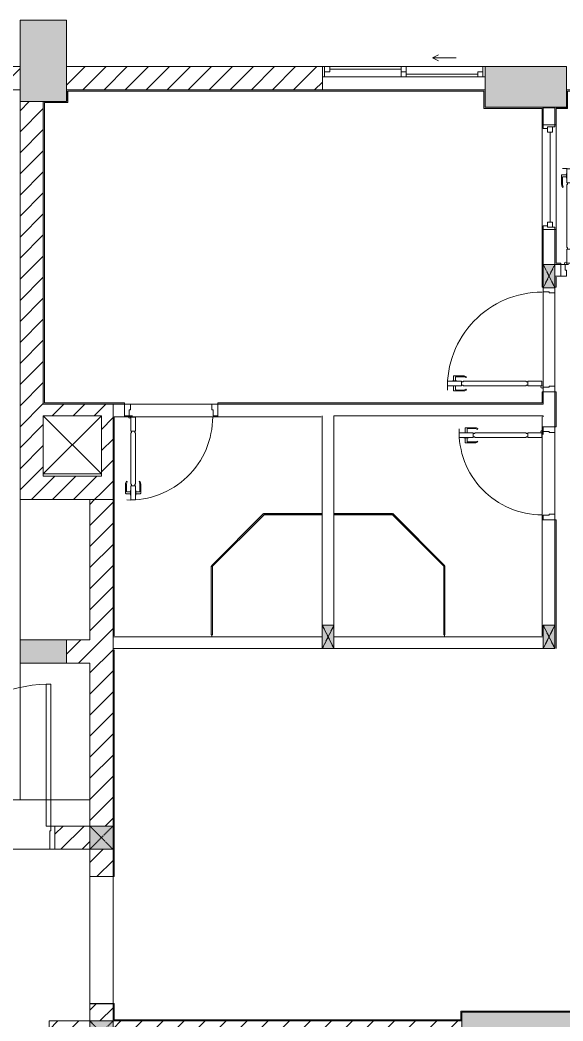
# Model space of a CAD drawing. Header units: millimetres. Extents: x 50254 to 245170, y 481 to 78637.
# Drawn here: x 236068 to 240738, y 70037 to 78637 of the extents above; entities that cross this region are included whole.
import ezdxf

# ---------------------------------------------------------------- set-up
doc = ezdxf.new("R2010")
doc.units = ezdxf.units.MM
doc.linetypes.add('IMPORT-Dash _2_', pattern=[6, 3, -3])
for name, color, linetype, lineweight in [('0-2-1', 53, 'Continuous', 9), ('A-DETL-GENF-7', 53, 'Continuous', 9), ('A-DOOR-5', 53, 'Continuous', 9), ('A-DOOR-FRAM-2', 53, 'Continuous', 9), ('A-FLOR-1-1', 53, 'Continuous', 9), ('A-FLOR-4', 53, 'Continuous', 9), ('A-GLAZ-5', 53, 'Continuous', 9), ('A-GLAZ-CURT-3', 130, 'Continuous', 9), ('A-GLAZ-CURT-4', 53, 'Continuous', 9), ('A-WALL-1-1', 53, 'Continuous', 9), ('A-WALL-7', 53, 'Continuous', 9), ('A-WALL-PATT-3', 53, 'Continuous', 9), ('A-WALL-PATT-4', 130, 'Continuous', 9), ('A_1404_dwg-1', 53, 'Continuous', 9), ('I-WALL-1-1', 53, 'Continuous', 9), ('I-WALL-2', 53, 'Continuous', 9), ('S-COLS-1', 130, 'Continuous', 9), ('S-COLS-10', 130, 'IMPORT-Dash _2_', 9), ('S-COLS-2-1', 53, 'Continuous', 9), ('S-COLS-4-1', 53, 'Continuous', 9), ('S-COLS-9', 53, 'Continuous', 9), ('S-COLS-HDLN-2', 53, 'IMPORT-Dash _2_', 9)]:
    doc.layers.add(name, color=color, linetype=linetype, lineweight=lineweight)
pattern_1 = [(45, (0, 0), (-90.50967, 90.50967), [])]

# ---------------------------------------------------------------- blocks, each defined once
blk = doc.blocks.new('A_1404_dwg_NCV_TKTC_KET CAU_rvt-1-TKTC_MB HOÀN THIỆN SÀN TẦNG 3-4-4819833-KeyPlan-CH1')
at = {"layer": 'S-COLS-1'}
for points in [[(118462.5, 77936.9), (118652.5, 77936.9), (118652.5, 78636.9), (118252.6, 78636.9), (118252.6, 77936.9), (118452.6, 77936.9)], [(122752.5, 77886.9), (122952.5, 77886.9), (122952.6, 78236.9), (122252.6, 78236.9), (122252.6, 77886.9)], [(118502.5, 73111.9), (118652.6, 73111.9), (118652.6, 73311.9), (118252.6, 73311.9), (118252.6, 73111.9)], [(123352.6, 69761.9), (123352.4, 70111.9), (122052.6, 70111.7), (122052.6, 69761.9), (122862.6, 69761.9)]]:
    blk.add_hatch(color=256, dxfattribs=at).paths.add_polyline_path(points)
at = {"layer": 'A-FLOR-1-1'}
for p, q in [((118252.4, 78036.9), (118252.4, 74537.4)), ((118952.5, 74737.4), (118452.6, 74737.4)), ((118252.6, 73311.9), (118252.6, 74516.9)), ((118852.4, 74516.9), (118852.4, 73311.9)), ((118852.4, 73111.9), (118852.4, 71711.9)), ((118852.4, 71936.9), (118252.6, 71936.9))]:
    blk.add_line(p, q, dxfattribs=at)
at = {"layer": 'A-FLOR-1-1', "flags": 128}
blk.add_lwpolyline([(116252.6, 71936.9), (118252.6, 71936.9), (118252.6, 73111.9)], dxfattribs=at)
at = {"layer": 'S-COLS-2-1'}
for p, q in [((122252.6, 78036.9), (122252.6, 77886.9)), ((122752.5, 77886.9), (122852.5, 77886.9)), ((122052.6, 70111.9), (122052.6, 69836.9))]:
    blk.add_line(p, q, dxfattribs=at)
at = {"layer": 'S-COLS-2-1', "flags": 128}
for points in [[(118652.6, 78036.9), (118652.6, 78636.9), (118252.6, 78636.9), (118252.6, 77936.9), (118452.5, 77936.9)], [(122952.6, 78036.9), (122952.6, 78236.9), (122252.6, 78236.9)]]:
    blk.add_lwpolyline(points, dxfattribs=at)
blk.add_lwpolyline([(118252.6, 73311.9), (118252.6, 73111.9), (118652.6, 73111.9), (118652.6, 73311.9)], close=True, dxfattribs=at)
blk = doc.blocks.new('A_1404_dwg_DOOR_CW_01 CANH MO-PANEL KINH - DIW_01-900x2200-CỬA GỖ VÂN LAMINATE-V104-TKTC_MB HOÀN THIỆN SÀN TẦNG 3-4-4819913-KeyPlan-CH1')
at = {"layer": 'A-DETL-GENF-7'}
for p, q in [((121982, 75537), (121982, 75576)), ((122065.5, 75580), (121986, 75580)), ((121999, 75537), (121999, 75568)), ((122003, 75572), (122065.5, 75572)), ((122091.3, 75571.8), (122086.7, 75565.3)), ((121982, 75493), (121982, 75454)), ((122065.5, 75450), (121986, 75450)), ((121999, 75493), (121999, 75462)), ((122003, 75458), (122065.5, 75458)), ((122091.3, 75458.1), (122086.7, 75464.7))]:
    blk.add_line(p, q, dxfattribs=at)
at = {"layer": 'A-DETL-GENF-7', "flags": 128}
for points in [[(121930.5, 75495), (121930.5, 75535), (122050.5, 75535), (122050.5, 75495)], [(122010.3, 75537), (122010.3, 75535), (121970.7, 75535), (121970.7, 75537)], [(122606.5, 75529), (122606.5, 75535), (122064.5, 75535), (122064.5, 75529), (122050.5, 75529), (122050.5, 75501), (122064.5, 75501), (122064.5, 75495), (122606.5, 75495), (122606.5, 75501), (122620.5, 75501), (122620.5, 75529)], [(122620.5, 75535), (122620.5, 75495), (122740.5, 75495), (122740.5, 75535)], [(122010.3, 75493), (122010.3, 75495), (121970.7, 75495), (121970.7, 75493)]]:
    blk.add_lwpolyline(points, close=True, dxfattribs=at)
at = {"layer": 'A-DETL-GENF-7'}
blk.add_circle((122742.5, 75485), 10, dxfattribs=at)
for centre, radius, start, end in [((122742.5, 75485), 814, 90, 182), ((121986, 75576), 4, 90, 180), ((122003, 75568), 4, 90, 180), ((122065.5, 75535), 45, 55, 90), ((122065.5, 75535), 37, 55, 90), ((121986, 75454), 4, 180, 270), ((122003, 75462), 4, 180, 270), ((122065.5, 75495), 37, 270, 305), ((122065.5, 75495), 45, 270, 305)]:
    blk.add_arc(centre, radius, start, end, dxfattribs=at)
at = {"layer": 'A-DOOR-5'}
blk.add_line((122752.5, 75485), (122752.5, 75510), dxfattribs=at)
at = {"layer": 'A-DOOR-5', "flags": 128}
blk.add_lwpolyline([(122752.5, 76336.9), (122752.5, 76302), (122802.5, 76302), (122802.5, 76292), (122852.5, 76292), (122852.5, 76336.9)], dxfattribs=at)
blk.add_lwpolyline([(122852.5, 75442), (122852.5, 75492), (122802.5, 75492), (122802.5, 75482), (122752.5, 75482), (122752.5, 75442)], close=True, dxfattribs=at)
blk = doc.blocks.new('A_1404_dwg_DOOR_CW_01 CANH MO-PANEL KINH - DIG_02-800x2200-CỬA NHÔM KÍNH-V60-TKTC_MB HOÀN THIỆN SÀN TẦNG 3-4-4819851-KeyPlan-CH1')
at = {"layer": 'A-DETL-GENF-7'}
for p, q in [((56070.3, 39575.7), (56076.9, 39571.2)), ((56184.1, 39575.7), (56177.5, 39571.2)), ((56062.2, 39549.9), (56062.2, 39470.4)), ((56070.2, 39487.4), (56070.2, 39549.9)), ((56105.2, 39483.4), (56074.2, 39483.4)), ((56149.2, 39483.4), (56180.2, 39483.4)), ((56184.2, 39487.4), (56184.2, 39549.9)), ((56192.2, 39549.9), (56192.2, 39470.4)), ((56105.2, 39466.4), (56066.2, 39466.4)), ((56149.2, 39466.4), (56188.2, 39466.4))]:
    blk.add_line(p, q, dxfattribs=at)
at = {"layer": 'A-DETL-GENF-7', "flags": 128}
for points in [[(56147.2, 40004.9), (56107.2, 40004.9), (56107.2, 40124.9), (56147.2, 40124.9)], [(56141.2, 39990.9), (56147.2, 39990.9), (56147.2, 39548.9), (56141.2, 39548.9), (56141.2, 39534.9), (56113.2, 39534.9), (56113.2, 39548.9), (56107.2, 39548.9), (56107.2, 39990.9), (56113.2, 39990.9), (56113.2, 40004.9), (56141.2, 40004.9)], [(56105.2, 39494.7), (56107.2, 39494.7), (56107.2, 39455.2), (56105.2, 39455.2)], [(56107.2, 39414.9), (56147.2, 39414.9), (56147.2, 39534.9), (56107.2, 39534.9)], [(56149.2, 39494.7), (56147.2, 39494.7), (56147.2, 39455.2), (56149.2, 39455.2)]]:
    blk.add_lwpolyline(points, close=True, dxfattribs=at)
at = {"layer": 'A-DETL-GENF-7'}
blk.add_circle((56097.2, 40126.9), 10, dxfattribs=at)
for centre, radius, start, end in [((56097.2, 40126.9), 714, 268, 0), ((56107.2, 39549.9), 45, 145, 180), ((56107.2, 39549.9), 37, 145, 180), ((56147.2, 39549.9), 37, 0, 35), ((56147.2, 39549.9), 45, 0, 35), ((56074.2, 39487.4), 4, 180, 270), ((56180.2, 39487.4), 4, 270, 0), ((56066.2, 39470.4), 4, 180, 270), ((56188.2, 39470.4), 4, 270, 0)]:
    blk.add_arc(centre, radius, start, end, dxfattribs=at)
at = {"layer": 'A-DOOR-5'}
blk.add_line((56097.2, 40136.9), (56122.2, 40136.9), dxfattribs=at)
at = {"layer": 'A-DOOR-5', "flags": 128}
for points in [[(56104.2, 40236.9), (56104.2, 40186.9), (56094.2, 40186.9), (56094.2, 40136.9), (56054.2, 40136.9), (56054.2, 40236.9)], [(56854.2, 40236.9), (56854.2, 40136.9), (56814.2, 40136.9), (56814.2, 40186.9), (56804.2, 40186.9), (56804.2, 40236.9)]]:
    blk.add_lwpolyline(points, close=True, dxfattribs=at)
blk = doc.blocks.new('A_1404_dwg_M_Fixed - 900 x 1400-901191-TKTC_MB HOÀN THIỆN SÀN TẦNG 3-4-4819853-KeyPlan-CH1')
at = {"layer": 'A-GLAZ-5'}
blk.add_line((53891.6, 40195.9), (53117.6, 40195.9), dxfattribs=at)
at = {"layer": 'A-GLAZ-5', "flags": 128}
for points in [[(53086.6, 40173.9), (53086.6, 40136.9), (53054.6, 40136.9)], [(53073.6, 40217.9), (53117.6, 40217.9), (53117.6, 40173.9), (53073.6, 40173.9), (53073.6, 40236.9), (53055.7, 40236.9)], [(53954.6, 40236.9), (53935.6, 40236.9), (53935.6, 40173.9), (53891.6, 40173.9), (53891.6, 40217.9), (53935.6, 40217.9)], [(53922.6, 40173.9), (53922.6, 40136.9), (53954.6, 40136.9)]]:
    blk.add_lwpolyline(points, dxfattribs=at)
blk = doc.blocks.new('A_1404_dwg_System Panel - Glazed-901218-TKTC_MB HOÀN THIỆN SÀN TẦNG 3-4-4819900-KeyPlan-CH1')
at = {"layer": 'A-GLAZ-CURT-3'}
blk.add_hatch(color=256, dxfattribs=at).paths.add_polyline_path([(41007.6, 64948.9), (41002.6, 65539.6), (40997.6, 65536.1), (40997.6, 64948.9)])
at = {"layer": 'A-GLAZ-CURT-4'}
blk.add_line((41007.6, 64948.9), (41007.6, 65539.6), dxfattribs=at)
at = {"layer": 'A-GLAZ-CURT-4', "flags": 128}
blk.add_lwpolyline([(40997.6, 65537.5), (40997.6, 64948.9), (41007.6, 64948.9)], dxfattribs=at)
blk = doc.blocks.new('A_1404_dwg_System Panel - Glazed-901219-TKTC_MB HOÀN THIỆN SÀN TẦNG 3-4-V137-KeyPlan-CH1')
at = {"layer": 'A-GLAZ-CURT-3'}
blk.add_hatch(color=256, dxfattribs=at).paths.add_polyline_path([(39446.8, 29483), (39450.3, 29493.6), (39002.6, 29934.3), (38999, 29930.7), (39408.4, 29521.4)])
at = {"layer": 'A-GLAZ-CURT-4'}
blk.add_line((38999, 29930.7), (39446.8, 29483), dxfattribs=at)
at = {"layer": 'A-GLAZ-CURT-4', "flags": 128}
blk.add_lwpolyline([(39452.4, 29491.5), (39006.1, 29937.8), (38999, 29930.7)], dxfattribs=at)
blk = doc.blocks.new('A_1404_dwg_System Panel - Glazed-901217-TKTC_MB HOÀN THIỆN SÀN TẦNG 3-4-V138-KeyPlan-CH1')
at = {"layer": 'A-GLAZ-CURT-3'}
blk.add_hatch(color=256, dxfattribs=at).paths.add_polyline_path([(39453.8, 29481.5), (39952.6, 29481.5), (39952.6, 29491.5), (39450.3, 29486.5), (39450.3, 29481.5)])
at = {"layer": 'A-GLAZ-CURT-4', "flags": 128}
blk.add_lwpolyline([(39450.3, 29481.5), (39952.6, 29481.5), (39952.6, 29491.5), (39450.3, 29491.5)], close=True, dxfattribs=at)
blk = doc.blocks.new('A_1404_dwg_G1_SOF - BO TRU - 100x200-746114-TKTC_MB HOÀN THIỆN SÀN TẦNG 3-4-4819846-KeyPlan-CH1')
at = {"layer": 'S-COLS-1'}
blk.add_hatch(color=256, dxfattribs=at).paths.add_polyline_path([(49952.6, 40036.9), (49952.6, 40236.9), (49852.6, 40236.9), (49852.6, 40036.9)])
at = {"layer": 'S-COLS-9', "flags": 128}
blk.add_lwpolyline([(49852.6, 40036.9), (49852.6, 40236.9), (49952.6, 40236.9), (49952.6, 40036.9)], close=True, dxfattribs=at)
at = {"layer": 'S-COLS-HDLN-2'}
for p, q in [((49952.6, 40036.9), (49852.6, 40236.9)), ((49852.6, 40036.9), (49952.6, 40236.9))]:
    blk.add_line(p, q, dxfattribs=at)
blk = doc.blocks.new('A_1404_dwg_DOOR_CW_01 CANH MO-PANEL KINH - DIG_01-900x2200-CỬA NHÔM KÍNH-901226-TKTC_MB HOÀN THIỆN SÀN TẦNG 3-4-4819905-KeyPlan-CH1')
at = {"layer": 'A-DETL-GENF-7'}
for p, q in [((37872.7, 26675.7), (37879.3, 26671.2)), ((37986.4, 26675.7), (37979.9, 26671.2)), ((37864.6, 26649.9), (37864.6, 26570.4)), ((37872.6, 26587.4), (37872.6, 26649.9)), ((37907.6, 26583.4), (37876.6, 26583.4)), ((37951.6, 26583.4), (37982.6, 26583.4)), ((37986.6, 26587.4), (37986.6, 26649.9)), ((37994.6, 26649.9), (37994.6, 26570.4)), ((37907.6, 26566.4), (37868.6, 26566.4)), ((37951.6, 26566.4), (37990.6, 26566.4))]:
    blk.add_line(p, q, dxfattribs=at)
at = {"layer": 'A-DETL-GENF-7', "flags": 128}
for points in [[(37909.6, 27204.9), (37949.6, 27204.9), (37949.6, 27324.9), (37909.6, 27324.9)], [(37915.6, 27190.9), (37909.6, 27190.9), (37909.6, 26648.9), (37915.6, 26648.9), (37915.6, 26634.9), (37943.6, 26634.9), (37943.6, 26648.9), (37949.6, 26648.9), (37949.6, 27190.9), (37943.6, 27190.9), (37943.6, 27204.9), (37915.6, 27204.9)], [(37907.6, 26594.7), (37909.6, 26594.7), (37909.6, 26555.2), (37907.6, 26555.2)], [(37949.6, 26514.9), (37909.6, 26514.9), (37909.6, 26634.9), (37949.6, 26634.9)], [(37951.6, 26594.7), (37949.6, 26594.7), (37949.6, 26555.2), (37951.6, 26555.2)]]:
    blk.add_lwpolyline(points, close=True, dxfattribs=at)
at = {"layer": 'A-DETL-GENF-7'}
blk.add_circle((37959.6, 27326.9), 10, dxfattribs=at)
for centre, radius, start, end in [((37959.6, 27326.9), 814, 180, 272), ((37909.6, 26649.9), 45, 145, 180), ((37909.6, 26649.9), 37, 145, 180), ((37949.6, 26649.9), 37, 0, 35), ((37949.6, 26649.9), 45, 0, 35), ((37876.6, 26587.4), 4, 180, 270), ((37982.6, 26587.4), 4, 270, 0), ((37868.6, 26570.4), 4, 180, 270), ((37990.6, 26570.4), 4, 270, 0)]:
    blk.add_arc(centre, radius, start, end, dxfattribs=at)
at = {"layer": 'A-DOOR-5'}
blk.add_line((37959.6, 27336.9), (37934.6, 27336.9), dxfattribs=at)
at = {"layer": 'A-DOOR-5', "flags": 128}
for points in [[(37152.6, 27436.9), (37102.6, 27436.9), (37102.6, 27336.9), (37142.6, 27336.9), (37142.6, 27386.9), (37152.6, 27386.9)], [(38002.6, 27436.9), (37952.6, 27436.9), (37952.6, 27386.9), (37962.6, 27386.9), (37962.6, 27336.9), (38002.6, 27336.9)]]:
    blk.add_lwpolyline(points, close=True, dxfattribs=at)
blk = doc.blocks.new('A_1404_dwg_System Panel - Glazed-901212-TKTC_MB HOÀN THIỆN SÀN TẦNG 3-4-V139-KeyPlan-CH1')
at = {"layer": 'A-GLAZ-CURT-3'}
blk.add_hatch(color=256, dxfattribs=at).paths.add_polyline_path([(40551.3, 29481.5), (40554.8, 29486.5), (40551.3, 29491.5), (40052.6, 29491.5), (40052.6, 29481.5)])
at = {"layer": 'A-GLAZ-CURT-4', "flags": 128}
blk.add_lwpolyline([(40552.8, 29491.5), (40052.6, 29491.5), (40052.6, 29481.5), (40554.8, 29481.5)], dxfattribs=at)
blk = doc.blocks.new('A_1404_dwg_System Panel - Glazed-901210-TKTC_MB HOÀN THIỆN SÀN TẦNG 3-4-4819895-KeyPlan-CH1')
at = {"layer": 'A-GLAZ-CURT-3'}
blk.add_hatch(color=256, dxfattribs=at).paths.add_polyline_path([(38999, 64948.9), (39007.6, 64948.9), (39002.6, 65539.6), (38997.6, 65539.6), (38997.6, 64948.9)])
at = {"layer": 'A-GLAZ-CURT-4'}
blk.add_line((39007.6, 64948.9), (39007.6, 65537.5), dxfattribs=at)
at = {"layer": 'A-GLAZ-CURT-4', "flags": 128}
blk.add_lwpolyline([(38997.6, 65539.6), (38997.6, 64948.9), (39007.6, 64948.9)], dxfattribs=at)
blk = doc.blocks.new('A_1404_dwg_System Panel - Glazed-901211-TKTC_MB HOÀN THIỆN SÀN TẦNG 3-4-V140-KeyPlan-CH1')
at = {"layer": 'A-GLAZ-CURT-3'}
blk.add_hatch(color=256, dxfattribs=at).paths.add_polyline_path([(40558.4, 29483), (41002.6, 29934.3), (40997.6, 29936.3), (40554.8, 29486.5)])
at = {"layer": 'A-GLAZ-CURT-4', "flags": 128}
blk.add_lwpolyline([(40999, 29937.8), (40551.3, 29490.1), (40558.4, 29483), (41006.1, 29930.7)], close=True, dxfattribs=at)
blk = doc.blocks.new('A_1404_dwg_NCV_TKTC_TANG 3 - 4_rvt-1-TKTC_MB HOÀN THIỆN SÀN TẦNG 3-4-4819943-KeyPlan-CH1')
at = {"layer": 'A-WALL-PATT-4'}
for points in [[(119152.5, 78026.9), (122252.5, 78026.9), (122252.5, 78036.9), (118652.5, 78036.9), (118652.6, 78026.9), (119052.5, 78026.9)], [(118652.5, 77936.9), (118662.5, 77936.9), (118662.5, 78026.9), (118652.5, 78026.9)], [(122252.5, 77876.9), (122252.5, 78026.9), (122242.5, 78026.9), (122242.5, 77876.9)], [(118462.5, 75346.9), (118462.5, 77936.9), (118452.5, 77936.9), (118452.6, 75346.9)], [(118652.5, 77926.9), (118662.5, 77926.9), (118662.5, 77936.9), (118462.5, 77936.9), (118462.5, 77926.9)], [(122742.5, 77876.9), (122752.5, 77876.9), (122752.5, 77886.9), (122252.5, 77886.9), (122252.6, 77876.9)], [(122862.5, 77876.9), (122962.5, 77876.9), (122962.5, 77886.9), (122862.5, 77886.9)], [(123352.4, 70111.9), (123352.4, 70121.9), (122042.4, 70121.9), (122042.4, 70111.9), (122862.5, 70111.9)], [(122052.4, 70036.9), (122052.4, 70111.9), (122042.4, 70111.9), (122042.4, 70036.9)], [(122042.4, 70036.9), (122042.4, 70046.9), (119062.5, 70046.9), (119062.5, 70036.9), (121491, 70036.9)]]:
    blk.add_hatch(color=256, dxfattribs=at).paths.add_polyline_path(points)
h = blk.add_hatch(color=256, dxfattribs=at)
h.paths.add_polyline_path([(122752.5, 75346.9), (122752.5, 75442), (122742.5, 75442), (122742.5, 75346.9)])
h.paths.add_polyline_path([(122752.5, 76342), (122752.5, 76836.9), (122742.5, 76836.9), (122742.5, 76342)])
h.paths.add_polyline_path([(122742.5, 77736.9), (122752.5, 77739.5), (122752.5, 77876.9), (122742.5, 77876.9), (122742.5, 77739.5)])
h = blk.add_hatch(color=256, dxfattribs=at)
h.paths.add_polyline_path([(122862.5, 76546.9), (122862.5, 76836.9), (122852.5, 76836.9), (122852.5, 76546.9)])
h.paths.add_polyline_path([(122852.5, 77736.9), (122862.5, 77739.5), (122862.5, 77886.9), (122852.5, 77886.9), (122852.5, 77739.5)])
h = blk.add_hatch(color=256, dxfattribs=at)
h.paths.add_polyline_path([(123842.5, 76536.9), (124552.5, 76536.9), (124552.5, 76546.9), (123802.5, 76546.9), (123802.5, 76536.9)])
h.paths.add_polyline_path([(122862.5, 76536.9), (122902.5, 76536.9), (122902.5, 76546.9), (122852.5, 76546.9), (122852.5, 76536.9)])
h = blk.add_hatch(color=256, dxfattribs=at)
h.paths.add_polyline_path([(122852.5, 73236.9), (122862.5, 73236.9), (122862.5, 74342.4), (122852.5, 74342.4), (122852.5, 73436.9)])
h.paths.add_polyline_path([(122852.5, 75142.4), (122862.5, 75142.4), (122862.5, 75442), (122852.5, 75442)])
h.paths.add_polyline_path([(122862.5, 76342), (122862.5, 76436.9), (122852.5, 76436.9), (122852.5, 76342)])
h = blk.add_hatch(color=256, dxfattribs=at)
h.paths.add_polyline_path([(119152.5, 75336.9), (119152.5, 75346.9), (118452.6, 75346.9), (118452.6, 75336.9), (119111, 75336.9)])
h.paths.add_polyline_path([(120852.6, 75336.9), (122752.5, 75336.9), (122752.5, 75346.9), (119952.5, 75346.9), (119952.5, 75336.9)])
h = blk.add_hatch(color=256, dxfattribs=at)
h.paths.add_polyline_path([(119062.5, 70036.9), (119062.5, 70187.4), (119052.5, 70185.3), (119052.5, 70036.9)])
h.paths.add_polyline_path([(119052.5, 71277.4), (119062.5, 71277.4), (119062.5, 73236.9), (119052.5, 73236.9), (119052.5, 71511.9)])
at = {"layer": 'A-FLOR-4'}
for p, q in [((122752.5, 75482), (122752.5, 76302)), ((122852.5, 76292), (122852.5, 75492)), ((119202.5, 75336.9), (119902.5, 75336.9)), ((122852.5, 75092.4), (122852.5, 74392.4)), ((120351.9, 74386.9), (120852.5, 74386.9)), ((120952.5, 74386.9), (121453.1, 74386.9)), ((119902.5, 73336.9), (119902.5, 73353.9)), ((121902.5, 73353.9), (121902.5, 73336.9)), ((119052.6, 70187.4), (119052.6, 71277.4))]:
    blk.add_line(p, q, dxfattribs=at)
at = {"layer": 'A-FLOR-4', "flags": 128}
blk.add_lwpolyline([(119052.5, 70187.4), (119052.5, 71277.4), (118852.6, 71277.4), (118852.6, 70187.4)], close=True, dxfattribs=at)
at = {"layer": 'A-WALL-1-1'}
for p, q in [((122752.5, 77736.9), (122852.5, 77736.9)), ((122852.5, 76836.9), (122752.5, 76836.9)), ((122852.5, 76536.9), (122852.5, 76546.9)), ((122902.5, 76436.9), (122902.5, 76536.9)), ((122852.5, 76436.9), (122862.5, 76436.9)), ((122852.5, 75442), (122752.5, 75442)), ((119052.5, 75336.9), (119052.5, 75236.9)), ((119152.5, 75236.9), (119152.5, 75336.9)), ((119952.5, 75336.9), (119952.5, 75236.9)), ((120852.5, 75236.9), (120852.5, 74397.4)), ((122752.5, 75142.4), (122852.5, 75142.4)), ((120852.5, 74397.4), (120852.5, 74387.4)), ((120952.5, 74387.4), (120952.5, 74397.4)), ((120852.5, 74387.4), (120852.5, 73436.9)), ((120952.5, 73436.9), (120952.5, 74387.4)), ((122852.5, 74342.4), (122752.5, 74342.4)), ((122752.5, 73336.9), (120952.5, 73336.9)), ((120952.5, 73236.9), (122752.5, 73236.9))]:
    blk.add_line(p, q, dxfattribs=at)
at = {"layer": 'A-WALL-1-1', "flags": 128}
for points in [[(122852.5, 77881.9), (122752.5, 77881.9), (122752.5, 77876.9)], [(122752.5, 75346.9), (122752.5, 75336.9), (120852.5, 75336.9)], [(120952.5, 74397.4), (120952.5, 75236.9), (122752.5, 75236.9), (122752.5, 75226.9)], [(120852.5, 73336.9), (119052.4, 73336.9), (119052.4, 73236.9), (120852.5, 73236.9)]]:
    blk.add_lwpolyline(points, dxfattribs=at)
at = {"layer": 'A-WALL-7'}
for p, q in [((122752.5, 77876.9), (122752.5, 77736.9)), ((122852.5, 77736.9), (122852.5, 77881.9)), ((122752.5, 76836.9), (122752.5, 76536.9)), ((122852.5, 76546.9), (122852.5, 76836.9)), ((122902.5, 76536.9), (122852.5, 76536.9)), ((122862.5, 76436.9), (122902.5, 76436.9)), ((122752.5, 75482), (122752.5, 76302)), ((122852.5, 76292), (122852.5, 75492)), ((122752.5, 75442), (122752.5, 75346.9)), ((122852.5, 75142.4), (122852.5, 75442)), ((119152.5, 75336.9), (119052.5, 75336.9)), ((119202.5, 75336.9), (119902.5, 75336.9)), ((120852.5, 75336.9), (119952.5, 75336.9)), ((122852.5, 75092.4), (122852.5, 74392.4)), ((122852.5, 73436.9), (122852.5, 74342.4))]:
    blk.add_line(p, q, dxfattribs=at)
at = {"layer": 'I-WALL-1-1'}
for p, q in [((122852.5, 76546.9), (122852.5, 76536.9)), ((122862.5, 76436.9), (122852.5, 76436.9)), ((120852.5, 75226.9), (120852.5, 75236.9)), ((122742.5, 73336.9), (122752.5, 73336.9)), ((119052.5, 71711.9), (119052.5, 71511.9))]:
    blk.add_line(p, q, dxfattribs=at)
at = {"layer": 'I-WALL-1-1', "flags": 128}
for points in [[(122752.5, 77876.9), (122752.5, 77886.9), (122252.5, 77886.9), (122252.5, 78026.9), (122252.5, 78036.9), (118652.5, 78036.9), (118652.5, 78026.9), (118652.5, 77936.9), (118462.5, 77936.9), (118452.5, 77936.9), (118452.5, 75346.9), (118452.5, 75336.9), (119052.5, 75336.9)], [(119152.5, 75336.9), (119152.5, 75346.9), (118462.5, 75346.9), (118462.5, 77926.9), (118662.5, 77926.9), (118662.5, 77936.9), (118662.5, 78026.9), (122242.5, 78026.9), (122242.5, 77876.9), (122252.5, 77876.9), (122742.5, 77876.9), (122742.5, 77736.9), (122752.5, 77736.9)], [(122852.5, 77736.9), (122862.5, 77736.9), (122862.5, 77876.9), (122962.5, 77876.9), (122962.5, 77886.9), (122962.5, 78026.9), (124552.5, 78026.9), (124552.5, 78036.9), (122952.5, 78036.9), (122952.5, 78026.9), (122952.5, 77886.9), (122862.5, 77886.9), (122852.5, 77886.9), (122852.5, 77881.9)], [(122752.5, 76836.9), (122742.5, 76836.9), (122742.5, 76342), (122752.5, 76342)], [(122902.5, 76536.9), (122902.5, 76546.9), (122862.5, 76546.9), (122862.5, 76836.9), (122852.5, 76836.9)], [(122852.5, 76342), (122862.5, 76342), (122862.5, 76426.9)], [(122752.5, 75442), (122742.5, 75442), (122742.5, 75346.9), (119952.5, 75346.9), (119952.5, 75336.9)], [(122852.5, 75142.4), (122862.5, 75142.4), (122862.5, 75442), (122852.5, 75442)], [(120852.5, 75336.9), (122752.5, 75336.9), (122752.5, 75346.9)], [(119052.5, 75236.9), (119052.5, 75226.9), (119052.5, 73336.9), (119062.5, 73336.9)], [(119062.5, 73346.9), (119062.5, 75226.9), (119152.5, 75226.9), (119152.5, 75236.9)], [(119952.5, 75236.9), (119952.5, 75226.9), (120842.5, 75226.9)], [(122742.5, 75226.9), (122742.5, 75142.4), (122752.5, 75142.4)], [(122752.5, 74342.4), (122742.5, 74342.4), (122742.5, 73346.9)], [(122862.5, 73236.9), (122862.5, 74342.4), (122852.5, 74342.4)], [(119062.5, 73236.9), (119052.5, 73236.9), (119052.5, 71711.9)], [(119052.5, 71511.9), (119052.5, 71277.4), (119062.5, 71277.4), (119062.5, 73226.9)]]:
    blk.add_lwpolyline(points, dxfattribs=at)
blk.add_lwpolyline([(122042.4, 70036.9), (122052.4, 70036.9), (122052.4, 70111.9), (123352.4, 70111.9), (123352.4, 70046.9), (123352.4, 70036.9), (125852.5, 70036.9), (125852.5, 70046.9), (125852.5, 70362.4), (125842.5, 70362.4), (125842.5, 70046.9), (123362.4, 70046.9), (123362.4, 70121.9), (123352.4, 70121.9), (122042.4, 70121.9), (122042.4, 70111.9), (122042.4, 70046.9), (119062.5, 70046.9), (119062.5, 70187.4), (119052.5, 70187.4), (119052.5, 70036.9), (119062.5, 70036.9)], close=True, dxfattribs=at)
at = {"layer": 'I-WALL-2'}
for p, q in [((122752.5, 77736.9), (122752.5, 77876.9)), ((122852.5, 77881.9), (122852.5, 77736.9)), ((122742.5, 76836.9), (122742.5, 77736.9)), ((122862.5, 77736.9), (122862.5, 76836.9)), ((122752.5, 76536.9), (122752.5, 76836.9)), ((122852.5, 76836.9), (122852.5, 76546.9)), ((122852.5, 76536.9), (122902.5, 76536.9)), ((122752.5, 75346.9), (122752.5, 75442)), ((122852.5, 75442), (122852.5, 75142.4)), ((119052.5, 75336.9), (119152.5, 75336.9)), ((119952.5, 75336.9), (120852.5, 75336.9)), ((119952.5, 75226.9), (119152.5, 75226.9)), ((122742.5, 74342.4), (122742.5, 75142.4)), ((122852.5, 74342.4), (122852.5, 73436.9))]:
    blk.add_line(p, q, dxfattribs=at)
for name, p, rotation in [('A_1404_dwg_M_Fixed - 900 x 1400-901191-TKTC_MB HOÀN THIỆN SÀN TẦNG 3-4-4819853-KeyPlan-CH1', (82615.6, 130791.5), 270), ('A_1404_dwg_DOOR_CW_01 CANH MO-PANEL KINH - DIG_01-900x2200-CỬA NHÔM KÍNH-901226-TKTC_MB HOÀN THIỆN SÀN TẦNG 3-4-4819905-KeyPlan-CH1', (160905.1, 103873.9), 180), ('A_1404_dwg_G1_SOF - BO TRU - 100x200-746114-TKTC_MB HOÀN THIỆN SÀN TẦNG 3-4-4819846-KeyPlan-CH1', (172705.1, 116573.9), 180), ('A_1404_dwg_DOOR_CW_01 CANH MO-PANEL KINH - DIG_02-800x2200-CỬA NHÔM KÍNH-V60-TKTC_MB HOÀN THIỆN SÀN TẦNG 3-4-4819851-KeyPlan-CH1', (82615.6, 131196.6), 270), ('A_1404_dwg_System Panel - Glazed-901211-TKTC_MB HOÀN THIỆN SÀN TẦNG 3-4-V140-KeyPlan-CH1', (160905.1, 103878.9), 180), ('A_1404_dwg_System Panel - Glazed-901212-TKTC_MB HOÀN THIỆN SÀN TẦNG 3-4-V139-KeyPlan-CH1', (160905.1, 103878.9), 180), ('A_1404_dwg_System Panel - Glazed-901217-TKTC_MB HOÀN THIỆN SÀN TẦNG 3-4-V138-KeyPlan-CH1', (160905.1, 103878.9), 180), ('A_1404_dwg_System Panel - Glazed-901219-TKTC_MB HOÀN THIỆN SÀN TẦNG 3-4-V137-KeyPlan-CH1', (160905.1, 103878.9), 180), ('A_1404_dwg_G1_SOF - BO TRU - 100x200-746114-TKTC_MB HOÀN THIỆN SÀN TẦNG 3-4-4819846-KeyPlan-CH1', (170805.1, 113473.9), 180), ('A_1404_dwg_G1_SOF - BO TRU - 100x200-746114-TKTC_MB HOÀN THIỆN SÀN TẦNG 3-4-4819846-KeyPlan-CH1', (172705.1, 113473.9), 180)]:
    blk.add_blockref(name, p, dxfattribs=dict(rotation=rotation))
for name, p in [('A_1404_dwg_DOOR_CW_01 CANH MO-PANEL KINH - DIW_01-900x2200-CỬA GỖ VÂN LAMINATE-V104-TKTC_MB HOÀN THIỆN SÀN TẦNG 3-4-4819913-KeyPlan-CH1', (0, 0)), ('A_1404_dwg_DOOR_CW_01 CANH MO-PANEL KINH - DIG_02-800x2200-CỬA NHÔM KÍNH-V60-TKTC_MB HOÀN THIỆN SÀN TẦNG 3-4-4819851-KeyPlan-CH1', (63098.3, 35100)), ('A_1404_dwg_System Panel - Glazed-901210-TKTC_MB HOÀN THIỆN SÀN TẦNG 3-4-4819895-KeyPlan-CH1', (80899.9, 8405)), ('A_1404_dwg_System Panel - Glazed-901218-TKTC_MB HOÀN THIỆN SÀN TẦNG 3-4-4819900-KeyPlan-CH1', (80899.9, 8405))]:
    blk.add_blockref(name, p)
blk = doc.blocks.new('A_1404_dwg_1_FAMILY RVT - W01-WxH 1400x1400xmm-389822-TKTC_MB HOÀN THIỆN SÀN TẦNG 3-4-4819949-KeyPlan-CH1')
at = {"layer": 'A-GLAZ-5'}
for p, q in [((50000.9, 78313.1), (50204.1, 78313.1)), ((49052.5, 78236.9), (49052.5, 78036.9)), ((49071.5, 78236.9), (49071.5, 78148)), ((49116, 78214.7), (49730.3, 78214.7)), ((49730.3, 78236.9), (49774.7, 78236.9)), ((49774.7, 78192.5), (49730.3, 78192.5)), ((50433.4, 78236.9), (50433.4, 78148)), ((49774.7, 78170.3), (50389, 78170.3))]:
    blk.add_line(p, q, dxfattribs=at)
at = {"layer": 'A-GLAZ-5', "flags": 128}
for points in [[(50051.7, 78338.5), (50000.9, 78313.1), (50051.7, 78287.7)], [(50452.5, 78036.9), (50452.5, 78236.9), (49052.5, 78236.9), (49116, 78236.9)], [(49730.3, 78148), (49730.3, 78236.9), (49116, 78236.9), (49116, 78192.5), (49071.5, 78192.5)], [(49774.7, 78148), (49774.7, 78236.9), (50433.4, 78236.9), (50452.5, 78236.9)], [(50433.4, 78192.5), (50389, 78192.5), (50389, 78148)], [(49052.5, 78148), (49071.5, 78148), (49730.3, 78148), (49774.7, 78148), (50389, 78148), (50452.5, 78148)]]:
    blk.add_lwpolyline(points, dxfattribs=at)
blk = doc.blocks.new('A_1404_dwg_G1_SOF - BO TRU - 200x200-3054294-TKTC_MB HOÀN THIỆN SÀN TẦNG 3-4-4820019-KeyPlan-CH1')
at = {"layer": 'S-COLS-10'}
blk.add_hatch(color=256, dxfattribs=at).paths.add_polyline_path([(118852.6, 71511.9), (119052.5, 71511.9), (119052.5, 71711.9), (118852.5, 71711.9), (118852.5, 71511.9)])
at = {"layer": 'S-COLS-4-1', "flags": 128}
blk.add_lwpolyline([(119052.5, 71511.9), (118852.5, 71511.9), (118852.5, 71711.9), (119052.5, 71711.9)], dxfattribs=at)
at = {"layer": 'S-COLS-HDLN-2'}
for p, q in [((118852.5, 71711.9), (119052.5, 71511.9)), ((119052.5, 71711.9), (118852.5, 71511.9))]:
    blk.add_line(p, q, dxfattribs=at)
blk = doc.blocks.new('A_1404_dwg_G1_SOF - BO TRU - 200x200-V46-TKTC_MB HOÀN THIỆN SÀN TẦNG 3-4-4820026-KeyPlan-CH1')
at = {"layer": 'S-COLS-10'}
blk.add_hatch(color=256, dxfattribs=at).paths.add_polyline_path([(118852.5, 45236.9), (119052.5, 45237.4), (119052.5, 45436.9), (118852.5, 45436.9), (118852.5, 45237.4)])
at = {"layer": 'S-COLS-4-1', "flags": 128}
blk.add_lwpolyline([(118852.5, 45236.9), (118852.5, 45436.9), (119052.5, 45436.9), (119052.5, 45236.9)], dxfattribs=at)
at = {"layer": 'S-COLS-HDLN-2'}
for p, q in [((118852.5, 45436.9), (119052.5, 45236.9)), ((119052.5, 45436.9), (118852.5, 45236.9))]:
    blk.add_line(p, q, dxfattribs=at)
blk = doc.blocks.new('A_1404_dwg_FD_01 - FD_01-1200x2200mm-1787917-TKTC_MB HOÀN THIỆN SÀN TẦNG 3-4-4819960-KeyPlan-CH1')
at = {"layer": 'A-DETL-GENF-7', "flags": 128}
blk.add_lwpolyline([(38782.6, 36950.3), (40002.6, 36950.3), (40002.6, 36910.3), (38782.6, 36910.3)], close=True, dxfattribs=at)
at = {"layer": 'A-DETL-GENF-7'}
blk.add_arc((40002.6, 36950.3), 1220, 181.87889, 270, dxfattribs=at)
at = {"layer": 'A-DOOR-FRAM-2', "flags": 128}
for points in [[(40042.6, 36950.3), (40042.6, 36940.3), (40202.6, 36940.3), (40202.6, 36985.3), (40002.6, 36985.3), (40002.6, 36950.3)], [(40042.6, 35730.3), (40002.6, 35730.3), (40002.6, 35695.3), (40202.6, 35695.3), (40202.6, 35740.3), (40042.6, 35740.3)]]:
    blk.add_lwpolyline(points, close=True, dxfattribs=at)
blk = doc.blocks.new('A_1404_dwg-4819832-KeyPlan-CH1')
at = {"layer": 'A-WALL-PATT-3'}
h = blk.add_hatch(dxfattribs=at)
h.set_pattern_fill('FP_22', color=256, style=0, pattern_type=2)
h.set_pattern_definition(pattern_1)
h.paths.add_polyline_path([(114952.6, 78036.9), (118252.6, 78036.9), (118252.6, 78236.9), (114952.6, 78236.9)])
h = blk.add_hatch(dxfattribs=at)
h.set_pattern_fill('FP_22', color=256, style=0, pattern_type=2)
h.set_pattern_definition(pattern_1)
h.paths.add_polyline_path([(120852.6, 78036.9), (120852.6, 78236.9), (118652.6, 78236.9), (118652.6, 78036.9)])
h = blk.add_hatch(dxfattribs=at)
h.set_pattern_fill('FP_22', color=256, style=0, pattern_type=2)
h.set_pattern_definition(pattern_1)
h.paths.add_polyline_path([(118452.6, 74716.9), (118452.5, 77936.9), (118252.6, 77936.9), (118252.6, 74716.9)])
h = blk.add_hatch(dxfattribs=at)
h.set_pattern_fill('FP_22', color=256, style=0, pattern_type=2)
h.set_pattern_definition(pattern_1)
h.paths.add_polyline_path([(118652.6, 75237.4), (118952.5, 75237.4), (118952.5, 75336.9), (118452.6, 75336.9), (118452.6, 75237.4)])
h = blk.add_hatch(dxfattribs=at)
h.set_pattern_fill('FP_22', color=256, style=0, pattern_type=2)
h.set_pattern_definition(pattern_1)
h.paths.add_polyline_path([(119052.5, 74516.9), (119052.1, 75336.9), (118952.5, 75336.9), (118952.5, 74516.9)])
h = blk.add_hatch(dxfattribs=at)
h.set_pattern_fill('FP_22', color=256, style=0, pattern_type=2)
h.set_pattern_definition(pattern_1)
h.paths.add_polyline_path([(118452.6, 74516.9), (118952.5, 74516.9), (118952.5, 74716.9), (118252.6, 74716.9), (118252.6, 74516.9)])
h = blk.add_hatch(dxfattribs=at)
h.set_pattern_fill('FP_22', color=256, style=0, pattern_type=2)
h.set_pattern_definition(pattern_1)
h.paths.add_polyline_path([(118852.5, 70036.9), (119052.5, 70036.9), (119052.5, 70185.3), (118852.5, 70185.3)])
h.paths.add_polyline_path([(118852.6, 71277.4), (119052.5, 71277.4), (119052.5, 71511.9), (118852.5, 71511.9)])
h.paths.add_polyline_path([(119052.5, 71711.9), (119052.5, 74516.9), (118852.5, 74516.9), (118852.5, 71711.9)])
h = blk.add_hatch(dxfattribs=at)
h.set_pattern_fill('FP_22', color=256, style=0, pattern_type=2)
h.set_pattern_definition(pattern_1)
h.paths.add_polyline_path([(118852.5, 73111.9), (118852.5, 73311.9), (118652.6, 73311.9), (118652.6, 73111.9)])
h = blk.add_hatch(dxfattribs=at)
h.set_pattern_fill('FP_22', color=256, style=0, pattern_type=2)
h.set_pattern_definition(pattern_1)
h.paths.add_polyline_path([(118852.5, 71511.9), (118852.5, 71711.9), (118552.5, 71711.9), (118552.5, 71511.9), (118838.2, 71511.9)])
h.paths.add_polyline_path([(117262.5, 71511.9), (117262.5, 71711.9), (116252.6, 71711.9), (116252.6, 71511.9)])
h = blk.add_hatch(dxfattribs=at)
h.set_pattern_fill('FP_22', color=256, style=0, pattern_type=2)
h.set_pattern_definition(pattern_1)
h.paths.add_polyline_path([(119052.5, 69836.9), (122052.6, 69836.9), (122052.4, 70036.9), (119052.5, 70036.9)])
h.paths.add_polyline_path([(118582.9, 69836.9), (118852.5, 69836.9), (118852.5, 70036.9), (118502.5, 70036.9), (118502.6, 69836.9)])
at = {"layer": '0-2-1', "flags": 128}
blk.add_lwpolyline([(118452.6, 75237.4), (118952.5, 74737.4), (118452.6, 74737.4), (118952.5, 75237.4)], dxfattribs=at)
at = {"layer": 'A-FLOR-1-1'}
for p, q in [((118507.5, 71511.9), (117307.5, 71511.9)), ((118852.5, 70185.3), (118852.5, 71275.3))]:
    blk.add_line(p, q, dxfattribs=at)
at = {"layer": 'A-WALL-1-1'}
for p, q in [((118252.6, 78236.9), (114952.6, 78236.9)), ((118252.6, 78036.9), (118252.6, 78236.9)), ((114952.6, 78036.9), (118252.6, 78036.9)), ((118452.5, 77936.9), (118252.6, 77936.9)), ((118652.6, 73311.9), (118652.6, 73111.9))]:
    blk.add_line(p, q, dxfattribs=at)
at = {"layer": 'A-WALL-1-1', "flags": 128}
for points in [[(120852.6, 78236.9), (118652.6, 78236.9), (118652.6, 78036.9)], [(118252.6, 77936.9), (118252.6, 74516.9), (119052.5, 74516.9)], [(118852.5, 74516.9), (118852.5, 73311.9), (118652.6, 73311.9)], [(118652.6, 73111.9), (118852.5, 73111.9), (118852.5, 71711.9), (118552.5, 71711.9), (118552.5, 71511.9), (118852.5, 71511.9), (118852.5, 71275.3)], [(119052.5, 70185.3), (118852.5, 70185.3), (118852.5, 70036.9), (118502.5, 70036.9), (118502.5, 69836.9), (118702.6, 69836.9), (118502.6, 69836.9), (118502.6, 66736.9)]]:
    blk.add_lwpolyline(points, dxfattribs=at)
blk.add_lwpolyline([(118952.5, 75237.4), (118952.5, 74716.9), (118452.6, 74716.9), (118452.6, 75237.4)], close=True, dxfattribs=at)
for name, p in [('A_1404_dwg_NCV_TKTC_KET CAU_rvt-1-TKTC_MB HOÀN THIỆN SÀN TẦNG 3-4-4819833-KeyPlan-CH1', (0, 0)), ('A_1404_dwg_1_FAMILY RVT - W01-WxH 1400x1400xmm-389822-TKTC_MB HOÀN THIỆN SÀN TẦNG 3-4-4819949-KeyPlan-CH1', (71800.1, 0)), ('A_1404_dwg_NCV_TKTC_TANG 3 - 4_rvt-1-TKTC_MB HOÀN THIỆN SÀN TẦNG 3-4-4819943-KeyPlan-CH1', (0, 0)), ('A_1404_dwg_G1_SOF - BO TRU - 200x200-3054294-TKTC_MB HOÀN THIỆN SÀN TẦNG 3-4-4820019-KeyPlan-CH1', (0, 0)), ('A_1404_dwg_G1_SOF - BO TRU - 200x200-V46-TKTC_MB HOÀN THIỆN SÀN TẦNG 3-4-4820026-KeyPlan-CH1', (0, 24600))]:
    blk.add_blockref(name, p)
at = {"rotation": 270}
blk.add_blockref('A_1404_dwg_FD_01 - FD_01-1200x2200mm-1787917-TKTC_MB HOÀN THIỆN SÀN TẦNG 3-4-4819960-KeyPlan-CH1', (81567.2, 111714.5), dxfattribs=at)

msp = doc.modelspace()

# ---------------------------------------------------------------- block references
at = {"layer": 'A_1404_dwg-1'}
msp.add_blockref('A_1404_dwg-4819832-KeyPlan-CH1', (117815.8, 0), dxfattribs=at)

doc.saveas('drawing.dxf')
